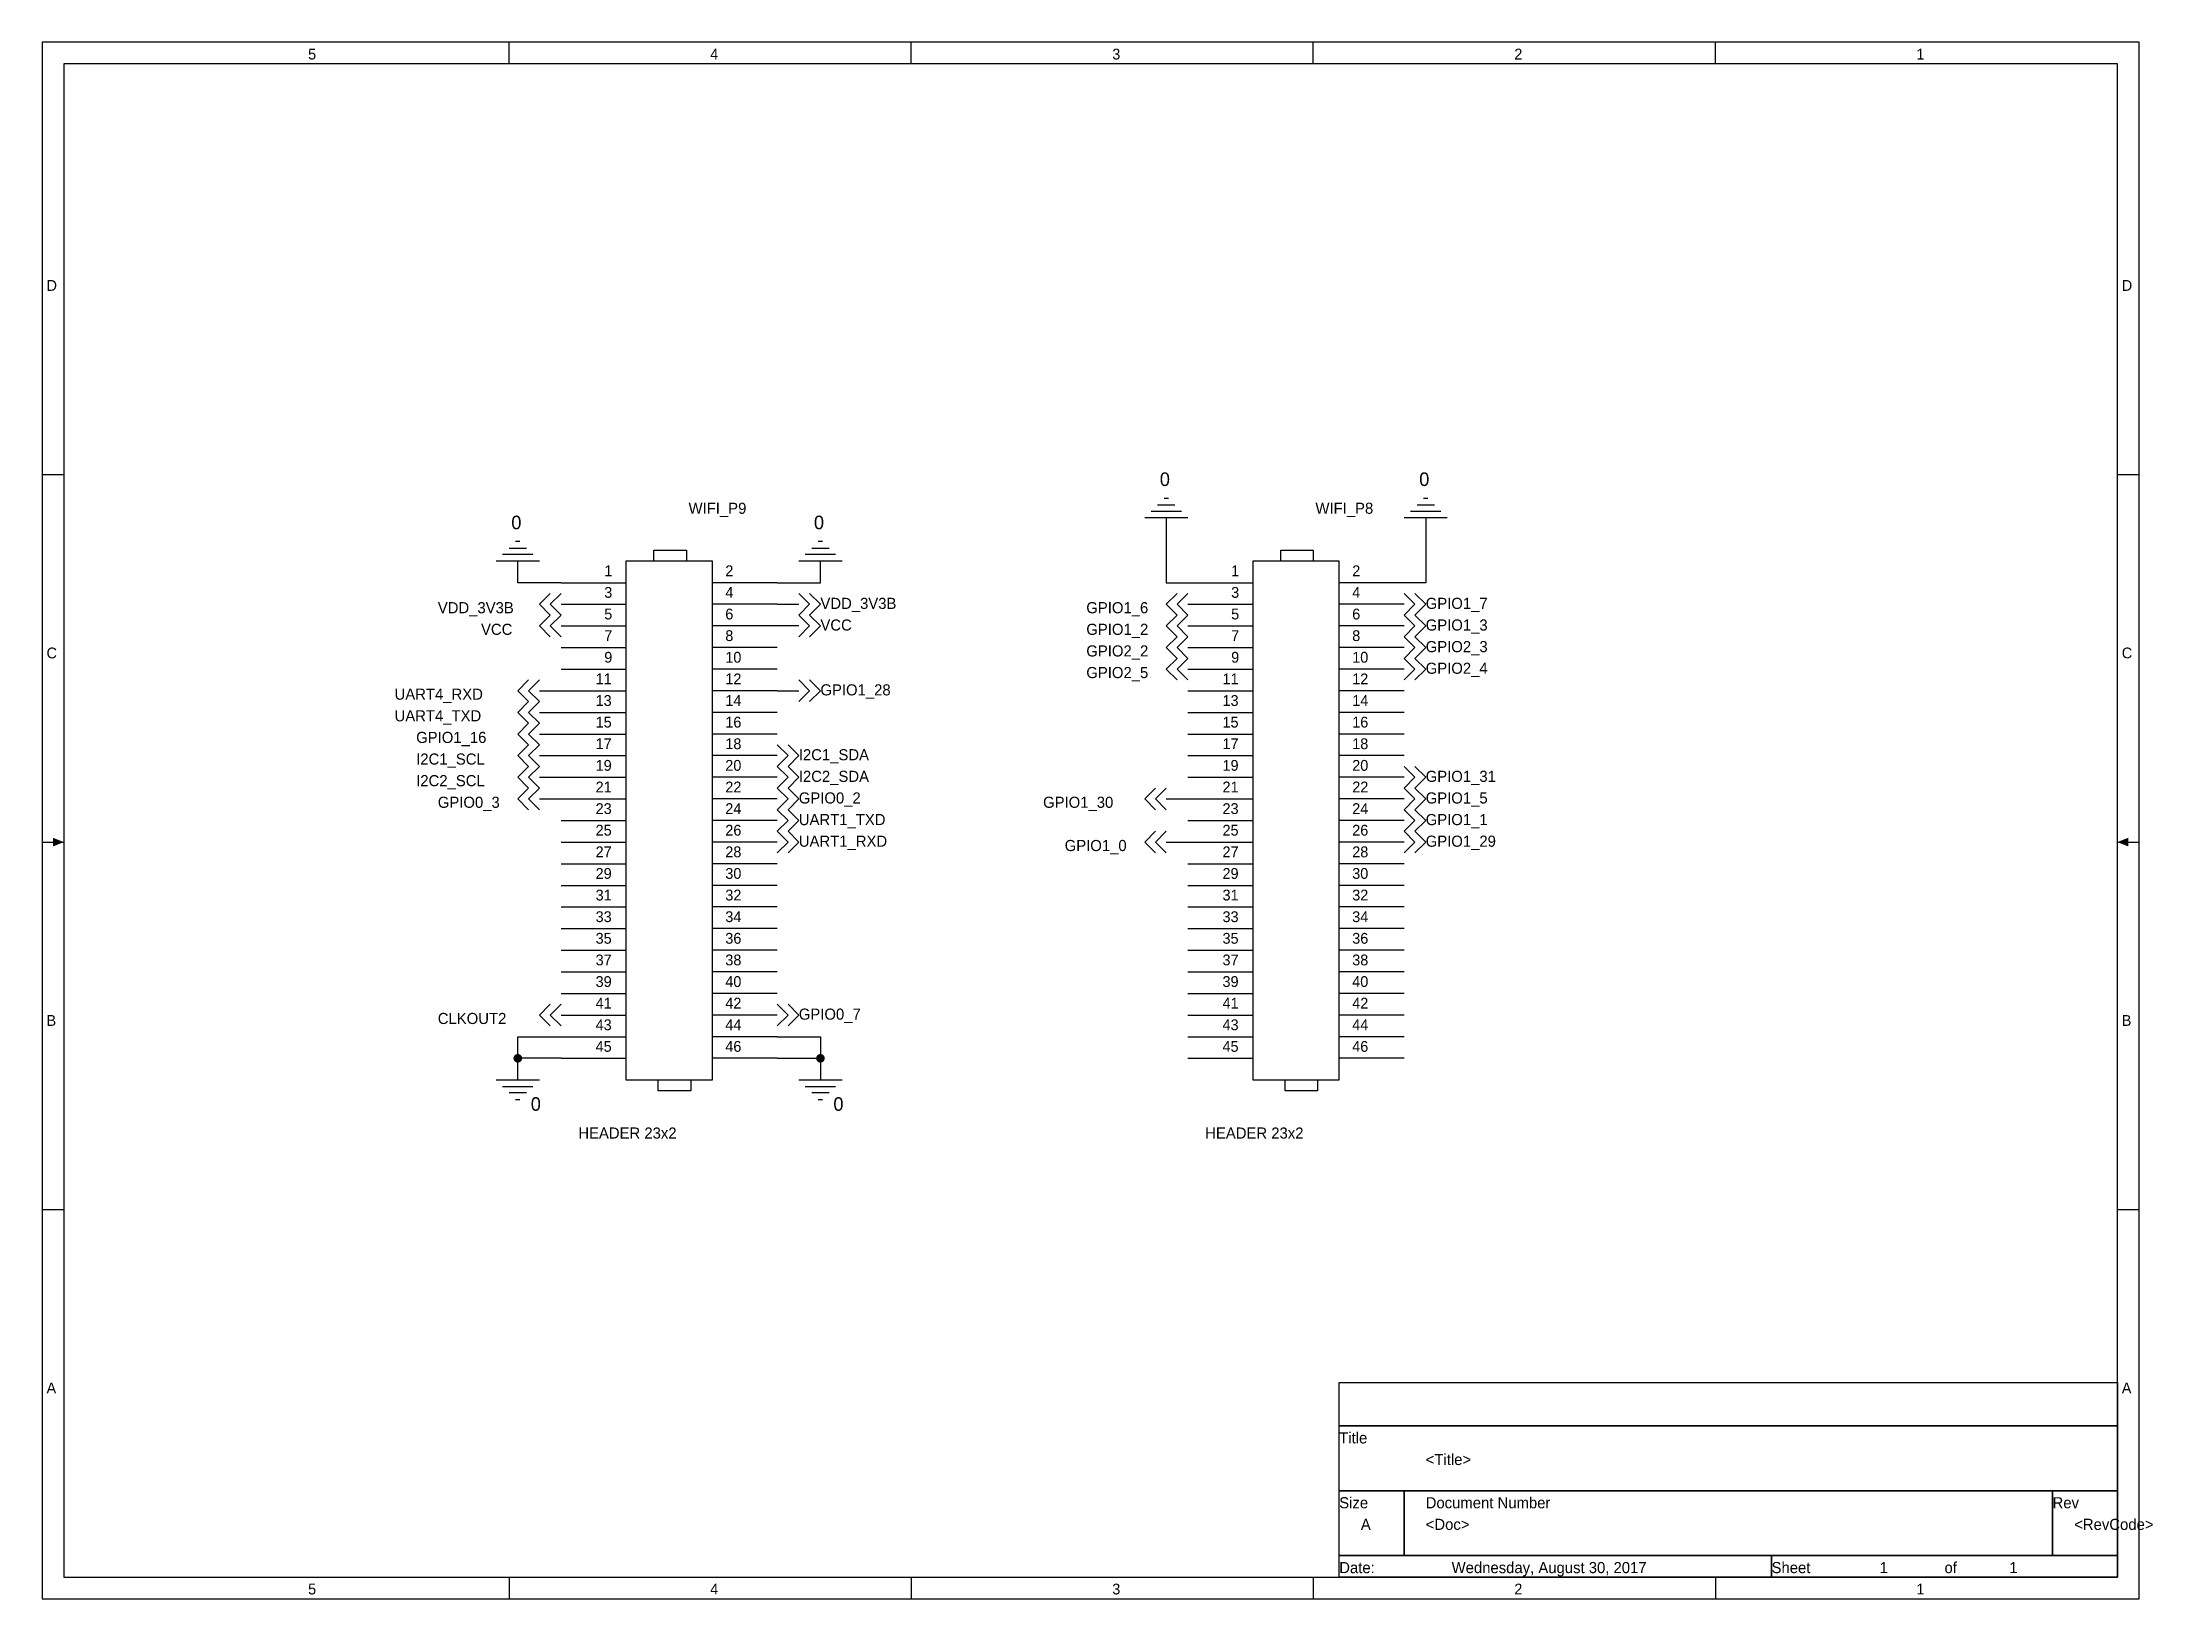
# Model space of a CAD drawing. Extents: x -0.1 to 9.66, y 0.1 to 7.3.
import ezdxf

# ---------------------------------------------------------------- set-up
doc = ezdxf.new("R2010")
doc.units = 0

msp = doc.modelspace()

# ---------------------------------------------------------------- linework, layer by layer
at = {"layer": 'PARTS'}
for p, q in [((2.3, 4.8), (2.6, 4.8)), ((3.3, 4.8), (3, 4.8)), ((5.2, 4.8), (5.5, 4.8)), ((6.2, 4.8), (5.9, 4.8)), ((2.3, 4.7), (2.6, 4.7)), ((3.3, 4.7), (3, 4.7)), ((5.2, 4.7), (5.5, 4.7)), ((6.2, 4.7), (5.9, 4.7)), ((2.3, 4.6), (2.6, 4.6)), ((3.3, 4.6), (3, 4.6)), ((5.2, 4.6), (5.5, 4.6)), ((6.2, 4.6), (5.9, 4.6)), ((2.3, 4.5), (2.6, 4.5)), ((3.3, 4.5), (3, 4.5)), ((5.2, 4.5), (5.5, 4.5)), ((6.2, 4.5), (5.9, 4.5)), ((2.3, 4.4), (2.6, 4.4)), ((3.3, 4.4), (3, 4.4)), ((5.2, 4.4), (5.5, 4.4)), ((6.2, 4.4), (5.9, 4.4)), ((2.3, 4.3), (2.6, 4.3)), ((3.3, 4.3), (3, 4.3)), ((5.2, 4.3), (5.5, 4.3)), ((6.2, 4.3), (5.9, 4.3)), ((2.3, 4.2), (2.6, 4.2)), ((3.3, 4.2), (3, 4.2)), ((5.2, 4.2), (5.5, 4.2)), ((6.2, 4.2), (5.9, 4.2)), ((2.3, 4.1), (2.6, 4.1)), ((3.3, 4.1), (3, 4.1)), ((5.2, 4.1), (5.5, 4.1)), ((6.2, 4.1), (5.9, 4.1)), ((2.3, 4), (2.6, 4)), ((3.3, 4), (3, 4)), ((5.2, 4), (5.5, 4)), ((6.2, 4), (5.9, 4)), ((2.3, 3.9), (2.6, 3.9)), ((3.3, 3.9), (3, 3.9)), ((5.2, 3.9), (5.5, 3.9)), ((6.2, 3.9), (5.9, 3.9)), ((2.3, 3.8), (2.6, 3.8)), ((3.3, 3.8), (3, 3.8)), ((5.2, 3.8), (5.5, 3.8)), ((6.2, 3.8), (5.9, 3.8)), ((2.3, 3.7), (2.6, 3.7)), ((3.3, 3.7), (3, 3.7)), ((5.2, 3.7), (5.5, 3.7)), ((6.2, 3.7), (5.9, 3.7)), ((2.3, 3.6), (2.6, 3.6)), ((3.3, 3.6), (3, 3.6)), ((5.2, 3.6), (5.5, 3.6)), ((6.2, 3.6), (5.9, 3.6)), ((2.3, 3.5), (2.6, 3.5)), ((3.3, 3.5), (3, 3.5)), ((5.2, 3.5), (5.5, 3.5)), ((6.2, 3.5), (5.9, 3.5)), ((2.3, 3.4), (2.6, 3.4)), ((3.3, 3.4), (3, 3.4)), ((5.2, 3.4), (5.5, 3.4)), ((6.2, 3.4), (5.9, 3.4)), ((2.3, 3.3), (2.6, 3.3)), ((3.3, 3.3), (3, 3.3)), ((5.2, 3.3), (5.5, 3.3)), ((6.2, 3.3), (5.9, 3.3)), ((2.3, 3.2), (2.6, 3.2)), ((3.3, 3.2), (3, 3.2)), ((5.2, 3.2), (5.5, 3.2)), ((6.2, 3.2), (5.9, 3.2)), ((2.3, 3.1), (2.6, 3.1)), ((3.3, 3.1), (3, 3.1)), ((5.2, 3.1), (5.5, 3.1)), ((6.2, 3.1), (5.9, 3.1)), ((2.3, 3), (2.6, 3)), ((3.3, 3), (3, 3)), ((5.2, 3), (5.5, 3)), ((6.2, 3), (5.9, 3)), ((2.3, 2.9), (2.6, 2.9)), ((3.3, 2.9), (3, 2.9)), ((5.2, 2.9), (5.5, 2.9)), ((6.2, 2.9), (5.9, 2.9)), ((2.3, 2.8), (2.6, 2.8)), ((3.3, 2.8), (3, 2.8)), ((5.2, 2.8), (5.5, 2.8)), ((6.2, 2.8), (5.9, 2.8)), ((2.3, 2.7), (2.6, 2.7)), ((3.3, 2.7), (3, 2.7)), ((5.2, 2.7), (5.5, 2.7)), ((6.2, 2.7), (5.9, 2.7)), ((2.3, 2.6), (2.6, 2.6)), ((3.3, 2.6), (3, 2.6)), ((5.2, 2.6), (5.5, 2.6)), ((6.2, 2.6), (5.9, 2.6))]:
    msp.add_line(p, q, dxfattribs=at)
for points in [[(5.11, 5.19), (5.09, 5.19)], [(6.31, 5.19), (6.29, 5.19)], [(5.2, 5.1), (5, 5.1)], [(5.17, 5.13), (5.03, 5.13)], [(5.06, 5.16), (5.14, 5.16)], [(6.4, 5.1), (6.2, 5.1)], [(6.37, 5.13), (6.23, 5.13)], [(6.26, 5.16), (6.34, 5.16)], [(2.11, 4.99), (2.09, 4.99)], [(3.51, 4.99), (3.49, 4.99)], [(2.2, 4.9), (2, 4.9)], [(2.17, 4.93), (2.03, 4.93)], [(2.06, 4.96), (2.14, 4.96)], [(2.74, 4.9), (2.73, 4.9), (2.73, 4.95), (2.88, 4.95), (2.88, 4.9)], [(3.6, 4.9), (3.4, 4.9)], [(3.57, 4.93), (3.43, 4.93)], [(3.46, 4.96), (3.54, 4.96)], [(5.64, 4.9), (5.63, 4.9), (5.63, 4.95), (5.78, 4.95), (5.78, 4.9)], [(2.2, 4.7), (2.25, 4.75)], [(2.2, 4.7), (2.25, 4.65)], [(2.25, 4.7), (2.3, 4.75)], [(2.25, 4.7), (2.3, 4.65)], [(3.45, 4.7), (3.4, 4.75)], [(3.45, 4.7), (3.4, 4.65)], [(3.5, 4.7), (3.45, 4.75)], [(3.5, 4.7), (3.45, 4.65)], [(5.1, 4.7), (5.15, 4.75)], [(5.1, 4.7), (5.15, 4.65)], [(5.15, 4.7), (5.2, 4.75)], [(5.15, 4.7), (5.2, 4.65)], [(6.25, 4.7), (6.2, 4.75)], [(6.25, 4.7), (6.2, 4.65)], [(6.3, 4.7), (6.25, 4.75)], [(6.3, 4.7), (6.25, 4.65)], [(2.2, 4.6), (2.25, 4.65)], [(2.2, 4.6), (2.25, 4.55)], [(2.25, 4.6), (2.3, 4.65)], [(2.25, 4.6), (2.3, 4.55)], [(3.45, 4.6), (3.4, 4.65)], [(3.45, 4.6), (3.4, 4.55)], [(3.5, 4.6), (3.45, 4.65)], [(3.5, 4.6), (3.45, 4.55)], [(5.1, 4.6), (5.15, 4.65)], [(5.1, 4.6), (5.15, 4.55)], [(5.15, 4.6), (5.2, 4.65)], [(5.15, 4.6), (5.2, 4.55)], [(6.25, 4.6), (6.2, 4.65)], [(6.25, 4.6), (6.2, 4.55)], [(6.3, 4.6), (6.25, 4.65)], [(6.3, 4.6), (6.25, 4.55)], [(5.1, 4.5), (5.15, 4.55)], [(5.1, 4.5), (5.15, 4.45)], [(5.15, 4.5), (5.2, 4.55)], [(5.15, 4.5), (5.2, 4.45)], [(6.25, 4.5), (6.2, 4.55)], [(6.25, 4.5), (6.2, 4.45)], [(6.3, 4.5), (6.25, 4.55)], [(6.3, 4.5), (6.25, 4.45)], [(5.1, 4.4), (5.15, 4.45)], [(5.1, 4.4), (5.15, 4.35)], [(5.15, 4.4), (5.2, 4.45)], [(5.15, 4.4), (5.2, 4.35)], [(6.25, 4.4), (6.2, 4.45)], [(6.25, 4.4), (6.2, 4.35)], [(6.3, 4.4), (6.25, 4.45)], [(6.3, 4.4), (6.25, 4.35)], [(2.1, 4.3), (2.15, 4.35)], [(2.1, 4.3), (2.15, 4.25)], [(2.15, 4.3), (2.2, 4.35)], [(2.15, 4.3), (2.2, 4.25)], [(3.45, 4.3), (3.4, 4.35)], [(3.45, 4.3), (3.4, 4.25)], [(3.5, 4.3), (3.45, 4.35)], [(3.5, 4.3), (3.45, 4.25)], [(2.1, 4.2), (2.15, 4.25)], [(2.1, 4.2), (2.15, 4.15)], [(2.15, 4.2), (2.2, 4.25)], [(2.15, 4.2), (2.2, 4.15)], [(2.1, 4.1), (2.15, 4.15)], [(2.15, 4.1), (2.2, 4.15)], [(2.1, 4.1), (2.15, 4.05)], [(2.1, 4), (2.15, 4.05)], [(2.15, 4.1), (2.2, 4.05)], [(2.15, 4), (2.2, 4.05)], [(3.35, 4), (3.3, 4.05)], [(3.4, 4), (3.35, 4.05)], [(2.1, 4), (2.15, 3.95)], [(2.1, 3.9), (2.15, 3.95)], [(2.15, 4), (2.2, 3.95)], [(2.15, 3.9), (2.2, 3.95)], [(3.35, 4), (3.3, 3.95)], [(3.35, 3.9), (3.3, 3.95)], [(3.4, 4), (3.35, 3.95)], [(3.4, 3.9), (3.35, 3.95)], [(6.25, 3.9), (6.2, 3.95)], [(6.3, 3.9), (6.25, 3.95)], [(2.1, 3.9), (2.15, 3.85)], [(2.1, 3.8), (2.15, 3.85)], [(2.15, 3.9), (2.2, 3.85)], [(2.15, 3.8), (2.2, 3.85)], [(3.35, 3.9), (3.3, 3.85)], [(3.35, 3.8), (3.3, 3.85)], [(3.4, 3.9), (3.35, 3.85)], [(3.4, 3.8), (3.35, 3.85)], [(5, 3.8), (5.05, 3.85)], [(5.05, 3.8), (5.1, 3.85)], [(6.25, 3.9), (6.2, 3.85)], [(6.25, 3.8), (6.2, 3.85)], [(6.3, 3.9), (6.25, 3.85)], [(6.3, 3.8), (6.25, 3.85)], [(2.1, 3.8), (2.15, 3.75)], [(2.15, 3.8), (2.2, 3.75)], [(3.35, 3.8), (3.3, 3.75)], [(3.35, 3.7), (3.3, 3.75)], [(3.4, 3.8), (3.35, 3.75)], [(3.4, 3.7), (3.35, 3.75)], [(5, 3.8), (5.05, 3.75)], [(5.05, 3.8), (5.1, 3.75)], [(6.25, 3.8), (6.2, 3.75)], [(6.25, 3.7), (6.2, 3.75)], [(6.3, 3.8), (6.25, 3.75)], [(6.3, 3.7), (6.25, 3.75)], [(3.35, 3.7), (3.3, 3.65)], [(3.35, 3.6), (3.3, 3.65)], [(3.4, 3.7), (3.35, 3.65)], [(3.4, 3.6), (3.35, 3.65)], [(5, 3.6), (5.05, 3.65)], [(5.05, 3.6), (5.1, 3.65)], [(6.25, 3.7), (6.2, 3.65)], [(6.25, 3.6), (6.2, 3.65)], [(6.3, 3.7), (6.25, 3.65)], [(6.3, 3.6), (6.25, 3.65)], [(3.35, 3.6), (3.3, 3.55)], [(3.4, 3.6), (3.35, 3.55)], [(5, 3.6), (5.05, 3.55)], [(5.05, 3.6), (5.1, 3.55)], [(6.25, 3.6), (6.2, 3.55)], [(6.3, 3.6), (6.25, 3.55)], [(2.2, 2.8), (2.25, 2.85)], [(2.25, 2.8), (2.3, 2.85)], [(3.35, 2.8), (3.3, 2.85)], [(3.4, 2.8), (3.35, 2.85)], [(2.2, 2.8), (2.25, 2.75)], [(2.25, 2.8), (2.3, 2.75)], [(3.35, 2.8), (3.3, 2.75)], [(3.4, 2.8), (3.35, 2.75)], [(2, 2.5), (2.2, 2.5)], [(2.03, 2.47), (2.17, 2.47)], [(2.9, 2.5), (2.9, 2.5), (2.9, 2.45), (2.75, 2.45), (2.75, 2.5)], [(3.4, 2.5), (3.6, 2.5)], [(3.43, 2.47), (3.57, 2.47)], [(5.8, 2.5), (5.8, 2.5), (5.8, 2.45), (5.65, 2.45), (5.65, 2.5)], [(2.14, 2.44), (2.06, 2.44)], [(2.09, 2.41), (2.11, 2.41)], [(3.54, 2.44), (3.46, 2.44)], [(3.49, 2.41), (3.51, 2.41)]]:
    msp.add_lwpolyline(points, dxfattribs=at)
for points in [[(3, 4.9), (2.6, 4.9), (2.6, 2.5), (3, 2.5)], [(5.9, 4.9), (5.5, 4.9), (5.5, 2.5), (5.9, 2.5)]]:
    msp.add_lwpolyline(points, close=True, dxfattribs=at)
at = {"layer": 'TITLE'}
for points in [[(-0.1, 0.1), (9.6, 0.1), (9.6, 7.3), (-0.1, 7.3)], [(0, 0.2), (9.5, 0.2), (9.5, 7.2), (0, 7.2)], [(5.9, 1.1), (9.5, 1.1), (9.5, 0.9), (5.9, 0.9)], [(5.9, 0.9), (9.5, 0.9), (9.5, 0.6), (5.9, 0.6)], [(5.9, 0.6), (6.2, 0.6), (6.2, 0.3), (5.9, 0.3)], [(6.2, 0.6), (9.2, 0.6), (9.2, 0.3), (6.2, 0.3)], [(9.2, 0.6), (9.5, 0.6), (9.5, 0.3), (9.2, 0.3)], [(5.9, 0.3), (7.9, 0.3), (7.9, 0.2), (5.9, 0.2)], [(7.9, 0.3), (9.5, 0.3), (9.5, 0.2), (7.9, 0.2)]]:
    msp.add_lwpolyline(points, close=True, dxfattribs=at)
for points in [[(2.06, 7.2), (2.06, 7.3)], [(3.92, 7.2), (3.92, 7.3)], [(5.78, 7.2), (5.78, 7.3)], [(7.64, 7.2), (7.64, 7.3)], [(-0.1, 5.3), (0, 5.3)], [(9.5, 5.3), (9.6, 5.3)], [(-0.1, 3.6), (0, 3.6)], [(9.5, 3.6), (9.6, 3.6)], [(-0.1, 1.9), (0, 1.9)], [(9.5, 1.9), (9.6, 1.9)], [(2.06, 0.2), (2.06, 0.1)], [(3.92, 0.2), (3.92, 0.1)], [(5.78, 0.2), (5.78, 0.1)], [(7.64, 0.2), (7.64, 0.1)]]:
    msp.add_lwpolyline(points, dxfattribs=at)
for points in [[(0, 3.6), (-0.05, 3.62), (-0.05, 3.58), (-0.05, 3.6)], [(0, 3.6), (-0.05, 3.62), (-0.05, 3.58), (-0.05, 3.6)], [(0, 3.6), (-0.05, 3.62), (-0.05, 3.58), (-0.05, 3.6)], [(9.5, 3.6), (9.55, 3.62), (9.55, 3.58), (9.55, 3.6)], [(9.5, 3.6), (9.55, 3.62), (9.55, 3.58), (9.55, 3.6)], [(9.5, 3.6), (9.55, 3.62), (9.55, 3.58), (9.55, 3.6)]]:
    msp.add_solid(points, dxfattribs=at)
at = {"layer": 'WIRE'}
for points in [[(5.1, 5.1), (5.1, 4.8)], [(6.3, 5.1), (6.3, 4.8)], [(2.1, 4.8), (2.1, 4.9)], [(3.5, 4.8), (3.5, 4.9)], [(2.3, 4.8), (2.1, 4.8)], [(3.3, 4.8), (3.5, 4.8)], [(5.1, 4.8), (5.2, 4.8)], [(6.3, 4.8), (6.2, 4.8)], [(3.3, 4.7), (3.4, 4.7)], [(3.4, 4.6), (3.3, 4.6)], [(2.2, 4.3), (2.3, 4.3)], [(3.3, 4.3), (3.4, 4.3)], [(2.2, 4.2), (2.3, 4.2)], [(2.2, 4.1), (2.3, 4.1)], [(2.2, 4), (2.3, 4)], [(2.2, 3.9), (2.3, 3.9)], [(2.2, 3.8), (2.3, 3.8)], [(5.1, 3.8), (5.2, 3.8)], [(5.1, 3.6), (5.2, 3.6)], [(2.1, 2.7), (2.3, 2.7)], [(2.1, 2.6), (2.1, 2.7)], [(3.3, 2.7), (3.5, 2.7)], [(3.5, 2.7), (3.5, 2.6)], [(2.1, 2.5), (2.1, 2.6)], [(2.3, 2.6), (2.1, 2.6)], [(3.3, 2.6), (3.5, 2.6)], [(3.5, 2.6), (3.5, 2.5)]]:
    msp.add_lwpolyline(points, dxfattribs=at)
at = {"layer": 'WIRE', "const_width": 0.02}
for points in [[(2.09, 2.6, 1), (2.11, 2.6, 1)], [(3.49, 2.6, 1), (3.51, 2.6, 1)]]:
    msp.add_lwpolyline(points, format="xyb", close=True, dxfattribs=at)

# ---------------------------------------------------------------- texts
at = {"layer": 'PARTS'}
for s, p in [('1', (2.5, 4.83)), ('2', (3.06, 4.83)), ('1', (5.4, 4.83)), ('2', (5.96, 4.83)), ('3', (2.5, 4.73)), ('4', (3.06, 4.73)), ('3', (5.4, 4.73)), ('4', (5.96, 4.73)), ('5', (2.5, 4.63)), ('6', (3.06, 4.63)), ('5', (5.4, 4.63)), ('6', (5.96, 4.63)), ('7', (2.5, 4.53)), ('8', (3.06, 4.53)), ('7', (5.4, 4.53)), ('8', (5.96, 4.53)), ('9', (2.5, 4.43)), ('10', (3.06, 4.43)), ('9', (5.4, 4.43)), ('10', (5.96, 4.43)), ('11', (2.46, 4.33)), ('12', (3.06, 4.33)), ('11', (5.36, 4.33)), ('12', (5.96, 4.33)), ('13', (2.46, 4.23)), ('14', (3.06, 4.23)), ('13', (5.36, 4.23)), ('14', (5.96, 4.23)), ('15', (2.46, 4.13)), ('16', (3.06, 4.13)), ('15', (5.36, 4.13)), ('16', (5.96, 4.13)), ('17', (2.46, 4.03)), ('18', (3.06, 4.03)), ('17', (5.36, 4.03)), ('18', (5.96, 4.03)), ('19', (2.46, 3.93)), ('20', (3.06, 3.93)), ('19', (5.36, 3.93)), ('20', (5.96, 3.93)), ('21', (2.46, 3.83)), ('22', (3.06, 3.83)), ('21', (5.36, 3.83)), ('22', (5.96, 3.83)), ('23', (2.46, 3.73)), ('24', (3.06, 3.73)), ('23', (5.36, 3.73)), ('24', (5.96, 3.73)), ('25', (2.46, 3.63)), ('26', (3.06, 3.63)), ('25', (5.36, 3.63)), ('26', (5.96, 3.63)), ('27', (2.46, 3.53)), ('28', (3.06, 3.53)), ('27', (5.36, 3.53)), ('28', (5.96, 3.53)), ('29', (2.46, 3.43)), ('30', (3.06, 3.43)), ('29', (5.36, 3.43)), ('30', (5.96, 3.43)), ('31', (2.46, 3.33)), ('32', (3.06, 3.33)), ('31', (5.36, 3.33)), ('32', (5.96, 3.33)), ('33', (2.46, 3.23)), ('34', (3.06, 3.23)), ('33', (5.36, 3.23)), ('34', (5.96, 3.23)), ('35', (2.46, 3.13)), ('36', (3.06, 3.13)), ('35', (5.36, 3.13)), ('36', (5.96, 3.13)), ('37', (2.46, 3.03)), ('38', (3.06, 3.03)), ('37', (5.36, 3.03)), ('38', (5.96, 3.03)), ('39', (2.46, 2.93)), ('40', (3.06, 2.93)), ('39', (5.36, 2.93)), ('40', (5.96, 2.93)), ('41', (2.46, 2.83)), ('42', (3.06, 2.83)), ('41', (5.36, 2.83)), ('42', (5.96, 2.83)), ('43', (2.46, 2.73)), ('44', (3.06, 2.73)), ('43', (5.36, 2.73)), ('44', (5.96, 2.73)), ('45', (2.46, 2.63)), ('46', (3.06, 2.63)), ('45', (5.36, 2.63)), ('46', (5.96, 2.63))]:
    msp.add_text(s, height=0.05, dxfattribs=at).set_placement(p)
at = {"layer": 'PARTTEXT'}
for s, height, p in [('0', 0.0628, (5.07, 5.2472)), ('0', 0.0628, (6.27, 5.2472)), ('0', 0.0628, (2.07, 5.0472)), ('WIFI_P9', 0.0514, (2.89, 5.1186)), ('0', 0.0628, (3.47, 5.0472)), ('WIFI_P8', 0.0514, (5.79, 5.1186)), ('VDD_3V3B', 0.0514, (1.73, 4.6586)), ('VDD_3V3B', 0.0514, (3.5, 4.6786)), ('GPIO1_6', 0.0514, (4.73, 4.6586)), ('GPIO1_7', 0.0514, (6.3, 4.6786)), ('VCC', 0.0514, (1.93, 4.5586)), ('VCC', 0.0514, (3.5, 4.5786)), ('GPIO1_2', 0.0514, (4.73, 4.5586)), ('GPIO1_3', 0.0514, (6.3, 4.5786)), ('GPIO2_2', 0.0514, (4.73, 4.4586)), ('GPIO2_3', 0.0514, (6.3, 4.4786)), ('GPIO2_5', 0.0514, (4.73, 4.3586)), ('GPIO2_4', 0.0514, (6.3, 4.3786)), ('UART4_RXD', 0.0514, (1.53, 4.2586)), ('GPIO1_28', 0.0514, (3.5, 4.2786)), ('UART4_TXD', 0.0514, (1.53, 4.1586)), ('GPIO1_16', 0.0514, (1.63, 4.0586)), ('I2C1_SCL', 0.0514, (1.63, 3.9586)), ('I2C1_SDA', 0.0514, (3.4, 3.9786)), ('I2C2_SCL', 0.0514, (1.63, 3.8586)), ('I2C2_SDA', 0.0514, (3.4, 3.8786)), ('GPIO1_31', 0.0514, (6.3, 3.8786)), ('GPIO0_3', 0.0514, (1.73, 3.7586)), ('GPIO0_2', 0.0514, (3.4, 3.7786)), ('GPIO1_30', 0.0514, (4.53, 3.7586)), ('GPIO1_5', 0.0514, (6.3, 3.7786)), ('UART1_TXD', 0.0514, (3.4, 3.6786)), ('GPIO1_1', 0.0514, (6.3, 3.6786)), ('UART1_RXD', 0.0514, (3.4, 3.5786)), ('GPIO1_29', 0.0514, (6.3, 3.5786)), ('GPIO1_0', 0.0514, (4.63, 3.5586)), ('CLKOUT2', 0.0514, (1.73, 2.7586)), ('GPIO0_7', 0.0514, (3.4, 2.7786)), ('0', 0.0628, (2.16, 2.3572)), ('0', 0.0628, (3.56, 2.3572)), ('HEADER 23x2', 0.0514, (2.38, 2.2286)), ('HEADER 23x2', 0.0514, (5.28, 2.2286)), ('Title', 0.0514, (5.9, 0.8186)), ('Size', 0.0514, (5.9, 0.5186)), ('Document Number', 0.0514, (6.3, 0.5186)), ('Rev', 0.0514, (9.2, 0.5186)), ('Date:', 0.0514, (5.9, 0.2186)), ('Sheet', 0.0514, (7.9, 0.2186)), ('of', 0.0514, (8.7, 0.2186))]:
    msp.add_text(s, height=height, dxfattribs=at).set_placement(p)
at = {"layer": 'TITLE'}
for s, height, p in [('5', 0.05, (1.13, 7.22)), ('4', 0.05, (2.99, 7.22)), ('3', 0.05, (4.85, 7.22)), ('2', 0.05, (6.71, 7.22)), ('1', 0.05, (8.57, 7.22)), ('D', 0.05, (-0.08, 6.15)), ('D', 0.05, (9.52, 6.15)), ('C', 0.05, (-0.08, 4.45)), ('C', 0.05, (9.52, 4.45)), ('B', 0.05, (-0.08, 2.75)), ('B', 0.05, (9.52, 2.75)), ('A', 0.05, (-0.08, 1.05)), ('A', 0.05, (9.52, 1.05)), ('<Title>', 0.0514, (6.3, 0.7186)), ('A', 0.0514, (6, 0.4186)), ('<Doc>', 0.0514, (6.3, 0.4186)), ('<RevCode>', 0.0514, (9.3, 0.4186)), ('Wednesday, August 30, 2017', 0.0514, (6.42, 0.2186)), ('1', 0.0514, (8.4, 0.2186)), ('1', 0.0514, (9, 0.2186)), ('5', 0.05, (1.13, 0.12)), ('4', 0.05, (2.99, 0.12)), ('3', 0.05, (4.85, 0.12)), ('2', 0.05, (6.71, 0.12)), ('1', 0.05, (8.57, 0.12))]:
    msp.add_text(s, height=height, dxfattribs=at).set_placement(p)

doc.saveas('drawing.dxf')
